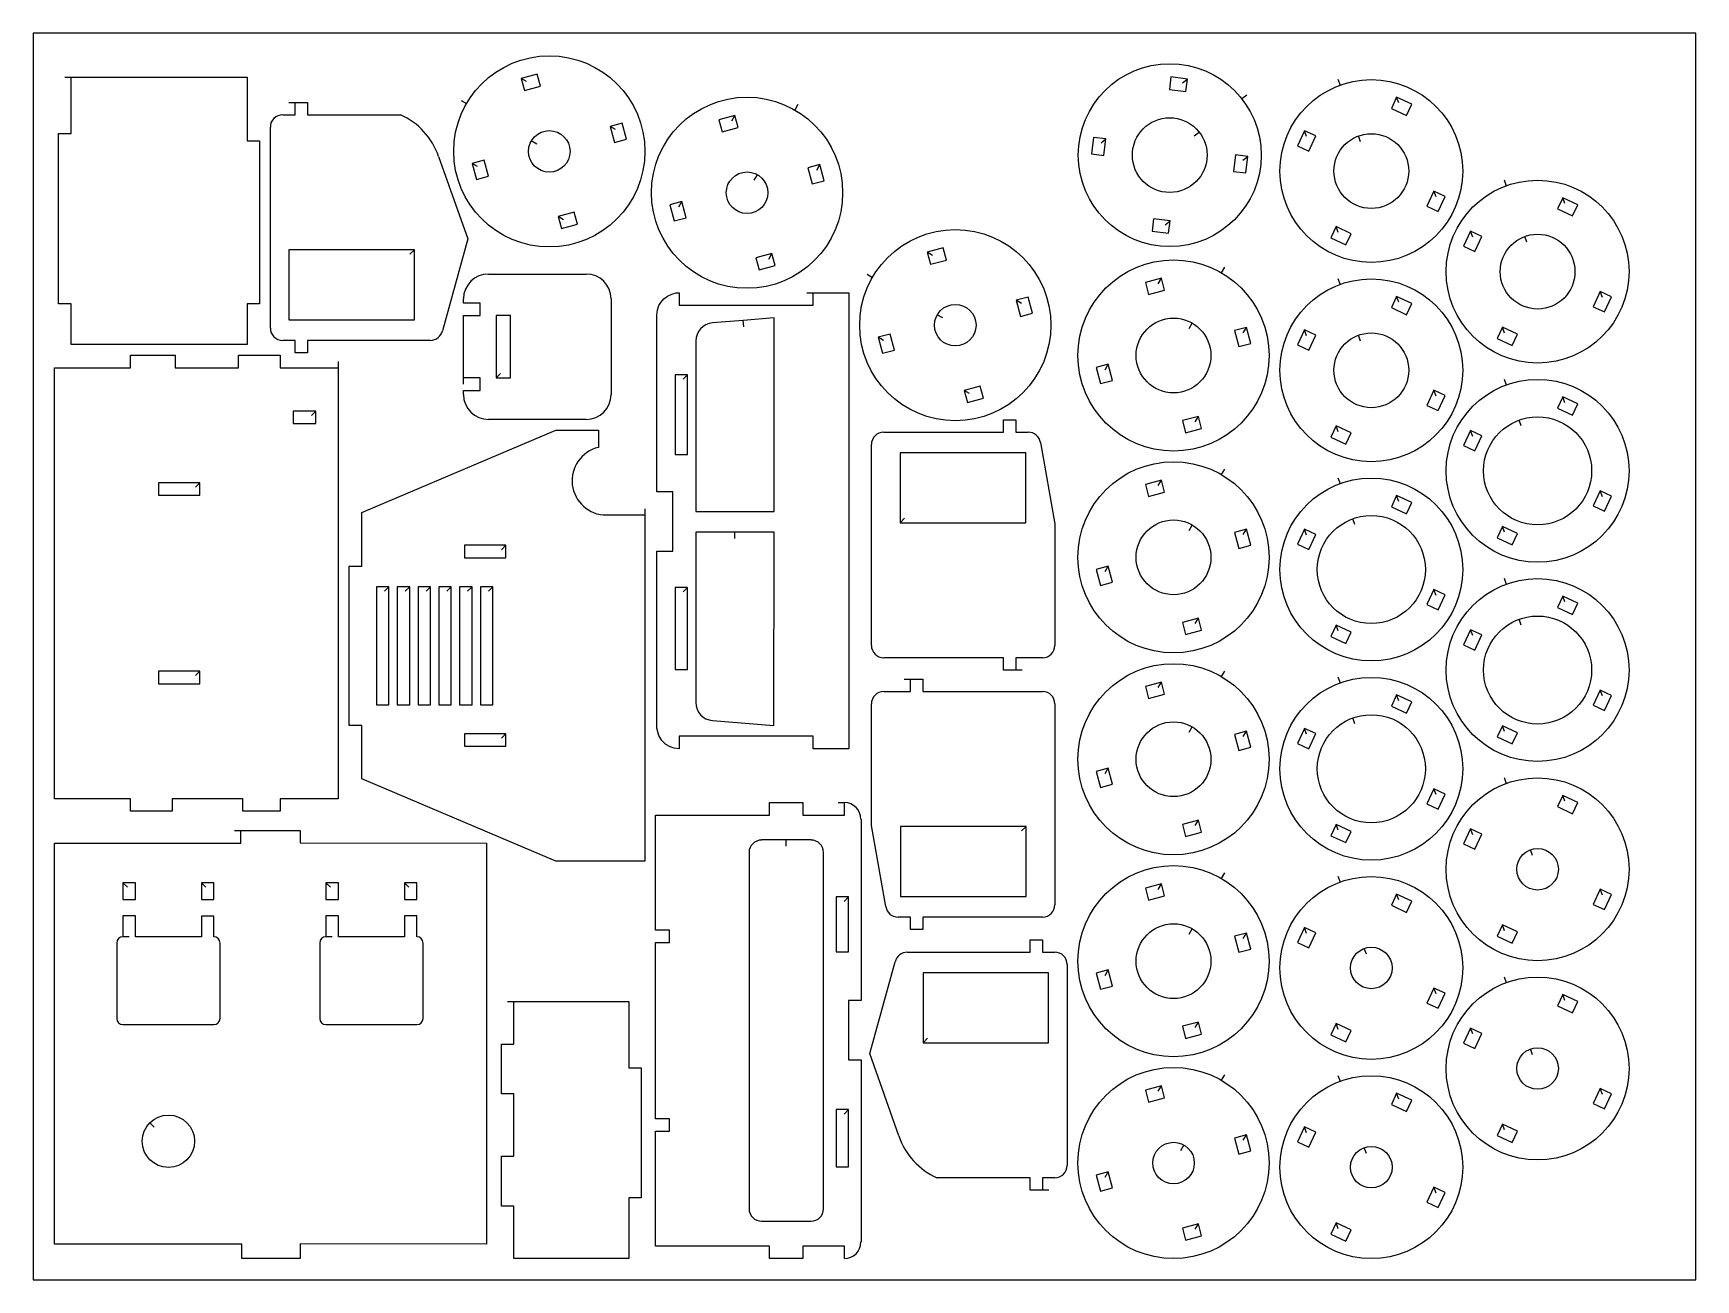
# Model space of a CAD drawing. Extents: x 0 to 423, y 0 to 317.
import ezdxf

# ---------------------------------------------------------------- set-up
doc = ezdxf.new("R2010")
doc.units = 0
doc.header["$MEASUREMENT"] = 0
doc.layers.add('01', color=5, linetype='Continuous')
doc.layers.add('DEFAULT', color=7, linetype='Continuous')

msp = doc.modelspace()

# ---------------------------------------------------------------- linework, layer by layer
at = {"layer": '01'}
msp.add_lwpolyline([(0, 0), (423.28, 0), (423.28, 317.46), (0, 317.46)], close=True, dxfattribs=at)
at = {"layer": 'DEFAULT'}
for p, q in [((8.03, 306.29), (9.62, 306.29)), ((9.62, 306.29), (54.46, 306.29)), ((9.62, 291.89), (9.62, 306.29)), ((54.46, 306.29), (54.46, 290.05)), ((128.31, 307.03), (124.22, 305.94)), ((125.59, 305.14), (124.22, 305.94)), ((124.22, 305.94), (125.04, 302.87)), ((129.13, 303.97), (128.31, 307.03)), ((289.67, 306.32), (289.28, 303.17)), ((293.87, 305.8), (289.67, 306.32)), ((292.62, 304.82), (293.87, 305.8)), ((293.48, 302.65), (293.87, 305.8)), ((332.17, 305.73), (332.72, 304.24)), ((125.04, 302.87), (129.13, 303.97)), ((289.28, 303.17), (293.48, 302.65)), ((308.95, 301.73), (307.7, 300.75)), ((347.12, 301.19), (345.78, 298.31)), ((347.67, 299.7), (347.12, 301.19)), ((350.96, 299.4), (347.12, 301.19)), ((63.51, 296.69), (66.66, 296.69)), ((65.07, 299.84), (66.66, 299.84)), ((66.66, 299.84), (69.8, 299.84)), ((66.66, 296.69), (66.66, 299.84)), ((69.8, 299.84), (69.8, 296.69)), ((69.8, 296.69), (93.53, 296.69)), ((108.93, 300.33), (110.31, 299.54)), ((178.66, 296.5), (174.57, 295.4)), ((177.87, 295.12), (178.66, 296.5)), ((179.48, 293.43), (178.66, 296.5)), ((194.7, 299.29), (193.91, 297.91)), ((345.78, 298.31), (349.62, 296.52)), ((349.62, 296.52), (350.96, 299.4)), ((60.37, 242.39), (60.37, 293.55)), ((149.95, 294.54), (146.89, 293.71)), ((148.26, 292.92), (146.89, 293.71)), ((146.89, 293.71), (147.98, 289.63)), ((151.05, 290.45), (149.95, 294.54)), ((174.57, 295.4), (175.39, 292.34)), ((175.39, 292.34), (179.48, 293.43)), ((295.61, 291.31), (296.86, 292.28)), ((323.64, 292.64), (321.85, 288.8)), ((324.18, 291.15), (323.64, 292.64)), ((326.52, 291.3), (323.64, 292.64)), ((6.44, 248.53), (6.44, 291.89)), ((6.44, 291.89), (9.62, 291.89)), ((54.46, 290.05), (57.63, 290.05)), ((57.63, 290.05), (57.63, 248.53)), ((128.18, 289.22), (126.8, 290.02)), ((147.98, 289.63), (151.05, 290.45)), ((269.97, 290.93), (269.46, 286.73)), ((273.12, 290.54), (269.97, 290.93)), ((271.87, 289.57), (273.12, 290.54)), ((272.61, 286.34), (273.12, 290.54)), ((321.85, 288.8), (324.73, 287.46)), ((324.73, 287.46), (326.52, 291.3)), ((337.96, 289.82), (337.42, 291.31)), ((103.22, 286.06), (110.61, 265.06)), ((114.79, 285.11), (111.72, 284.29)), ((113.1, 283.5), (111.72, 284.29)), ((111.72, 284.29), (112.82, 280.2)), ((115.89, 281.03), (114.79, 285.11)), ((200.31, 284), (197.24, 283.18)), ((199.51, 282.63), (200.31, 284)), ((201.4, 279.91), (200.31, 284)), ((269.46, 286.73), (272.61, 286.34)), ((306.1, 286.5), (305.59, 282.29)), ((309.25, 286.11), (306.1, 286.5)), ((308, 285.13), (309.25, 286.11)), ((308.74, 281.91), (309.25, 286.11)), ((112.82, 280.2), (115.89, 281.03)), ((183.59, 280.04), (184.38, 281.42)), ((197.24, 283.18), (198.33, 279.09)), ((198.33, 279.09), (201.4, 279.91)), ((305.59, 282.29), (308.74, 281.91)), ((374.5, 280.12), (375.04, 278.63)), ((356.63, 277.26), (354.84, 273.42)), ((357.17, 275.76), (356.63, 277.26)), ((359.51, 275.91), (356.63, 277.26)), ((357.72, 272.08), (359.51, 275.91)), ((389.45, 275.58), (388.11, 272.7)), ((389.99, 274.09), (389.45, 275.58)), ((393.29, 273.79), (389.45, 275.58)), ((137.73, 271.87), (133.64, 270.77)), ((138.55, 268.8), (137.73, 271.87)), ((165.14, 274.58), (162.08, 273.76)), ((162.08, 273.76), (163.17, 269.67)), ((164.35, 273.21), (165.14, 274.58)), ((166.24, 270.49), (165.14, 274.58)), ((354.84, 273.42), (357.72, 272.08)), ((388.11, 272.7), (391.94, 270.92)), ((391.94, 270.92), (393.29, 273.79)), ((135.02, 269.98), (133.64, 270.77)), ((133.64, 270.77), (134.46, 267.71)), ((134.46, 267.71), (138.55, 268.8)), ((163.17, 269.67), (166.24, 270.49)), ((285.23, 270.19), (284.84, 267.04)), ((284.84, 267.04), (289.04, 266.52)), ((289.43, 269.67), (285.23, 270.19)), ((288.18, 268.69), (289.43, 269.67)), ((289.04, 266.52), (289.43, 269.67)), ((331.74, 268.2), (330.4, 265.32)), ((332.28, 266.7), (331.74, 268.2)), ((335.57, 266.41), (331.74, 268.2)), ((365.97, 267.03), (364.18, 263.2)), ((366.51, 265.54), (365.97, 267.03)), ((368.84, 265.69), (365.97, 267.03)), ((110.61, 265.06), (104.17, 241.67)), ((231.68, 262.77), (227.59, 261.67)), ((232.5, 259.7), (231.68, 262.77)), ((330.4, 265.32), (334.23, 263.53)), ((334.23, 263.53), (335.57, 266.41)), ((364.18, 263.2), (367.05, 261.86)), ((367.05, 261.86), (368.84, 265.69)), ((380.29, 264.21), (379.75, 265.7)), ((97.04, 262.29), (65.09, 262.29)), ((65.09, 262.29), (65.09, 244.48)), ((95.92, 261.17), (97.04, 262.29)), ((97.04, 244.48), (97.04, 262.29)), ((188.08, 261.34), (183.99, 260.24)), ((183.99, 260.24), (184.82, 257.17)), ((184.82, 257.17), (188.9, 258.27)), ((187.29, 259.96), (188.08, 261.34)), ((188.9, 258.27), (188.08, 261.34)), ((228.96, 260.88), (227.59, 261.67)), ((227.59, 261.67), (228.41, 258.61)), ((228.41, 258.61), (232.5, 259.7)), ((115.88, 256.13), (140.75, 256.13)), ((212.3, 256.07), (213.68, 255.28)), ((287.24, 255.06), (283.15, 253.96)), ((286.45, 253.68), (287.24, 255.06)), ((288.06, 251.99), (287.24, 255.06)), ((303.28, 257.85), (302.49, 256.47)), ((332.17, 254.99), (332.72, 253.5)), ((109.53, 248.73), (109.53, 249.79)), ((147.1, 249.79), (147.1, 225.45)), ((159.76, 248.91), (160.52, 249.79)), ((160.52, 249.79), (161.49, 250.53)), ((161.49, 250.53), (162.55, 251.03)), ((162.55, 251.03), (163.7, 251.31)), ((163.7, 251.31), (164.45, 251.36)), ((164.45, 251.36), (164.45, 248.18)), ((196.95, 251.32), (198.53, 251.32)), ((198.53, 251.32), (207.68, 251.32)), ((198.53, 248.18), (198.53, 251.32)), ((207.68, 251.32), (207.68, 135.19)), ((253.32, 250.27), (250.25, 249.45)), ((254.41, 246.19), (253.32, 250.27)), ((283.15, 253.96), (283.97, 250.89)), ((283.97, 250.89), (288.06, 251.99)), ((347.12, 250.45), (345.78, 247.57)), ((347.67, 248.96), (347.12, 250.45)), ((350.96, 248.66), (347.12, 250.45)), ((398.96, 251.65), (397.17, 247.81)), ((399.5, 250.16), (398.96, 251.65)), ((401.83, 250.31), (398.96, 251.65)), ((400.05, 246.47), (401.83, 250.31)), ((9.62, 248.53), (6.44, 248.53)), ((9.62, 238.19), (9.62, 248.53)), ((57.63, 248.53), (54.46, 248.53)), ((54.46, 248.53), (54.46, 238.19)), ((113.77, 248.73), (109.53, 248.73)), ((109.53, 229.68), (109.53, 245.55)), ((109.53, 245.55), (113.77, 245.55)), ((113.77, 245.55), (113.77, 248.73)), ((121.54, 245.55), (117.83, 245.55)), ((117.83, 245.55), (117.83, 229.68)), ((121.54, 229.68), (121.54, 245.55)), ((158.73, 245.63), (158.91, 247.05)), ((158.75, 200.7), (158.73, 245.63)), ((158.91, 247.05), (159.3, 248.12)), ((159.3, 248.12), (159.76, 248.91)), ((164.45, 248.18), (198.53, 248.18)), ((231.55, 244.96), (230.17, 245.75)), ((251.63, 248.66), (250.25, 249.45)), ((250.25, 249.45), (251.35, 245.36)), ((251.35, 245.36), (254.41, 246.19)), ((345.78, 247.57), (349.62, 245.78)), ((349.62, 245.78), (350.96, 248.66)), ((397.17, 247.81), (400.05, 246.47)), ((65.09, 244.48), (97.04, 244.48)), ((180.77, 244.31), (172.93, 243.67)), ((188.62, 244.96), (180.77, 244.31)), ((180.9, 242.73), (180.77, 244.31)), ((188.62, 195.69), (188.62, 244.96)), ((294.28, 242.27), (295.08, 243.64)), ((308.88, 242.56), (305.82, 241.74)), ((305.82, 241.74), (306.91, 237.65)), ((308.09, 241.18), (308.88, 242.56)), ((309.98, 238.47), (308.88, 242.56)), ((323.64, 241.9), (321.85, 238.07)), ((324.18, 240.41), (323.64, 241.9)), ((326.51, 240.56), (323.64, 241.9)), ((374.07, 242.59), (372.72, 239.71)), ((374.61, 241.1), (374.07, 242.59)), ((377.9, 240.8), (374.07, 242.59)), ((54.46, 238.19), (9.62, 238.19)), ((66.66, 239.25), (63.51, 239.25)), ((66.66, 236.1), (66.66, 239.25)), ((101.11, 239.25), (69.8, 239.25)), ((69.8, 239.25), (69.8, 236.1)), ((168.69, 239.07), (168.69, 195.69)), ((218.16, 240.85), (215.09, 240.03)), ((216.47, 239.24), (215.09, 240.03)), ((215.09, 240.03), (216.19, 235.94)), ((219.25, 236.76), (218.16, 240.85)), ((306.91, 237.65), (309.98, 238.47)), ((321.85, 238.07), (324.73, 236.72)), ((324.73, 236.72), (326.51, 240.56)), ((337.96, 239.08), (337.42, 240.57)), ((372.72, 239.71), (376.56, 237.92)), ((376.56, 237.92), (377.9, 240.8)), ((24.76, 232.28), (24.76, 235.45)), ((24.76, 235.45), (36.1, 235.45)), ((36.1, 235.45), (36.1, 232.28)), ((52.25, 232.28), (52.25, 235.45)), ((52.25, 235.45), (62.86, 235.45)), ((62.86, 235.45), (62.86, 232.28)), ((69.8, 236.1), (66.66, 236.1)), ((77.67, 233.86), (77.67, 232.28)), ((216.19, 235.94), (219.25, 236.76)), ((273.72, 233.14), (270.65, 232.32)), ((272.93, 231.76), (273.72, 233.14)), ((274.82, 229.05), (273.72, 233.14)), ((5.39, 122.49), (5.39, 232.28)), ((5.39, 232.28), (24.76, 232.28)), ((36.1, 232.28), (52.25, 232.28)), ((62.86, 232.28), (77.67, 232.28)), ((77.67, 232.28), (77.67, 122.49)), ((109.53, 228.09), (109.53, 229.68)), ((113.77, 229.68), (109.53, 229.68)), ((113.77, 226.51), (113.77, 229.68)), ((118.95, 230.8), (117.83, 229.68)), ((117.83, 229.68), (121.54, 229.68)), ((166.57, 230.47), (163.4, 230.47)), ((163.4, 230.47), (163.4, 210.16)), ((165.45, 229.34), (166.57, 230.47)), ((166.57, 210.16), (166.57, 230.47)), ((270.65, 232.32), (271.75, 228.23)), ((271.75, 228.23), (274.82, 229.05)), ((374.5, 229.38), (375.04, 227.89)), ((109.53, 225.45), (109.53, 226.51)), ((109.53, 226.51), (113.77, 226.51)), ((241.1, 227.61), (237.01, 226.51)), ((238.38, 225.72), (237.01, 226.51)), ((237.01, 226.51), (237.83, 223.45)), ((237.83, 223.45), (241.92, 224.54)), ((241.92, 224.54), (241.1, 227.61)), ((356.63, 226.52), (354.84, 222.68)), ((357.17, 225.03), (356.63, 226.52)), ((359.51, 225.18), (356.63, 226.52)), ((357.72, 221.34), (359.51, 225.18)), ((389.45, 224.84), (388.11, 221.97)), ((389.99, 223.35), (389.45, 224.84)), ((393.29, 223.05), (389.45, 224.84)), ((71.93, 221.21), (66.18, 221.21)), ((66.18, 221.21), (66.18, 218.03)), ((70.81, 220.09), (71.93, 221.21)), ((71.93, 218.03), (71.93, 221.21)), ((354.84, 222.68), (357.72, 221.34)), ((388.11, 221.97), (391.94, 220.18)), ((391.94, 220.18), (393.29, 223.05)), ((66.18, 218.03), (71.93, 218.03)), ((83.7, 195.37), (133.06, 216.36)), ((140.75, 219.1), (115.88, 219.1)), ((133.06, 216.36), (143.88, 216.36)), ((143.88, 216.36), (143.88, 211.99)), ((247.05, 215.86), (247.05, 219)), ((247.05, 219), (250.19, 219)), ((250.19, 219), (250.19, 215.86)), ((296.66, 219.89), (292.57, 218.8)), ((292.57, 218.8), (293.39, 215.73)), ((293.39, 215.73), (297.48, 216.83)), ((295.87, 218.52), (296.66, 219.89)), ((297.48, 216.83), (296.66, 219.89)), ((331.74, 217.46), (330.4, 214.58)), ((332.28, 215.97), (331.74, 217.46)), ((335.57, 215.67), (331.74, 217.46)), ((365.97, 216.3), (364.18, 212.46)), ((366.51, 214.8), (365.97, 216.3)), ((368.84, 214.95), (365.97, 216.3)), ((378.84, 217.45), (378.3, 218.94)), ((213.39, 161.55), (213.39, 212.72)), ((216.52, 215.86), (247.05, 215.86)), ((250.19, 215.86), (253.33, 215.86)), ((256.44, 213.19), (260.11, 192.49)), ((330.4, 214.58), (334.23, 212.79)), ((334.23, 212.79), (335.57, 215.67)), ((364.18, 212.46), (367.05, 211.12)), ((367.05, 211.12), (368.84, 214.95)), ((163.4, 210.16), (166.57, 210.16)), ((252.68, 210.62), (220.73, 210.62)), ((220.73, 210.62), (220.73, 192.81)), ((252.68, 192.81), (252.68, 210.62)), ((287.24, 203.64), (283.15, 202.54)), ((286.45, 202.26), (287.24, 203.64)), ((288.06, 200.57), (287.24, 203.64)), ((303.28, 206.43), (302.49, 205.05)), ((332.17, 204.25), (332.72, 202.76)), ((42.43, 202.99), (31.9, 202.99)), ((31.9, 202.99), (31.9, 199.81)), ((31.9, 199.81), (42.43, 199.81)), ((41.31, 201.86), (42.43, 202.99)), ((42.43, 199.81), (42.43, 202.99)), ((162.84, 200.7), (158.75, 200.7)), ((162.84, 185.59), (162.84, 200.7)), ((283.15, 202.54), (283.97, 199.48)), ((283.97, 199.48), (288.06, 200.57)), ((347.12, 199.71), (345.78, 196.83)), ((347.67, 198.22), (347.12, 199.71)), ((350.96, 197.92), (347.12, 199.71)), ((398.96, 200.91), (397.17, 197.08)), ((399.5, 199.42), (398.96, 200.91)), ((401.83, 199.57), (398.96, 200.91)), ((400.05, 195.73), (401.83, 199.57)), ((83.7, 181.75), (83.7, 195.37)), ((145.92, 194.78), (155.7, 194.78)), ((155.7, 196.37), (155.7, 194.78)), ((155.7, 194.78), (155.7, 106.57)), ((168.69, 195.69), (188.62, 195.69)), ((345.78, 196.83), (349.62, 195.05)), ((349.62, 195.05), (350.96, 197.92)), ((397.17, 197.08), (400.05, 195.73)), ((221.85, 193.93), (220.73, 192.81)), ((220.73, 192.81), (252.68, 192.81)), ((260.11, 192.49), (260.11, 161.55)), ((294.28, 190.85), (295.08, 192.22)), ((308.88, 191.14), (305.82, 190.32)), ((308.09, 189.77), (308.88, 191.14)), ((309.98, 187.05), (308.88, 191.14)), ((323.64, 191.16), (321.85, 187.33)), ((324.18, 189.67), (323.64, 191.16)), ((326.51, 189.82), (323.64, 191.16)), ((336.52, 192.32), (335.97, 193.81)), ((374.07, 191.85), (372.72, 188.97)), ((374.61, 190.36), (374.07, 191.85)), ((377.9, 190.06), (374.07, 191.85)), ((120.36, 187.05), (109.78, 187.05)), ((109.78, 187.05), (109.78, 183.88)), ((119.24, 185.93), (120.36, 187.05)), ((120.36, 183.88), (120.36, 187.05)), ((168.7, 190.4), (168.69, 147.02)), ((178.66, 190.4), (168.7, 190.4)), ((178.66, 188.81), (178.66, 190.4)), ((188.62, 190.4), (178.66, 190.4)), ((188.53, 141.13), (188.62, 190.4)), ((305.82, 190.32), (306.91, 186.23)), ((306.91, 186.23), (309.98, 187.05)), ((321.85, 187.33), (324.73, 185.99)), ((324.73, 185.99), (326.51, 189.82)), ((372.72, 188.97), (376.56, 187.19)), ((376.56, 187.19), (377.9, 190.06)), ((109.78, 183.88), (120.36, 183.88)), ((158.75, 140.45), (158.75, 185.59)), ((158.75, 185.59), (162.84, 185.59)), ((80.41, 141.18), (80.41, 181.75)), ((80.41, 181.75), (83.7, 181.75)), ((273.72, 181.72), (270.65, 180.9)), ((270.65, 180.9), (271.75, 176.81)), ((272.93, 180.35), (273.72, 181.72)), ((274.82, 177.63), (273.72, 181.72)), ((374.5, 178.64), (375.04, 177.15)), ((90.55, 176.49), (87.38, 176.49)), ((87.38, 176.49), (87.38, 146.44)), ((89.43, 175.37), (90.55, 176.49)), ((90.55, 146.42), (90.55, 176.49)), ((95.84, 176.49), (92.67, 176.49)), ((92.67, 176.49), (92.67, 146.42)), ((94.72, 175.37), (95.84, 176.49)), ((95.84, 146.42), (95.84, 176.49)), ((101.14, 176.49), (97.96, 176.49)), ((97.96, 176.49), (97.96, 146.42)), ((100.01, 175.37), (101.14, 176.49)), ((101.14, 146.42), (101.14, 176.49)), ((106.43, 176.49), (103.25, 176.49)), ((103.25, 176.49), (103.25, 146.42)), ((105.3, 175.37), (106.43, 176.49)), ((106.43, 146.42), (106.43, 176.49)), ((111.72, 176.49), (108.54, 176.49)), ((108.54, 176.49), (108.54, 146.44)), ((110.6, 175.37), (111.72, 176.49)), ((111.72, 146.42), (111.72, 176.49)), ((117.01, 176.49), (113.83, 176.49)), ((113.83, 176.49), (113.83, 146.44)), ((115.89, 175.37), (117.01, 176.49)), ((117.01, 146.42), (117.01, 176.49)), ((166.57, 176.3), (163.4, 176.3)), ((163.4, 176.3), (163.4, 155.41)), ((165.45, 175.18), (166.57, 176.3)), ((166.57, 155.41), (166.57, 176.3)), ((271.75, 176.81), (274.82, 177.63)), ((356.63, 175.78), (354.84, 171.94)), ((357.17, 174.29), (356.63, 175.78)), ((359.51, 174.44), (356.63, 175.78)), ((357.72, 170.6), (359.51, 174.44)), ((389.45, 174.11), (388.11, 171.23)), ((389.99, 172.61), (389.45, 174.11)), ((393.29, 172.32), (389.45, 174.11)), ((354.84, 171.94), (357.72, 170.6)), ((388.11, 171.23), (391.94, 169.44)), ((391.94, 169.44), (393.29, 172.32)), ((296.66, 168.48), (292.57, 167.38)), ((292.57, 167.38), (293.39, 164.31)), ((293.39, 164.31), (297.48, 165.41)), ((295.87, 167.1), (296.66, 168.48)), ((297.48, 165.41), (296.66, 168.48)), ((331.74, 166.72), (330.4, 163.84)), ((332.28, 165.23), (331.74, 166.72)), ((335.57, 164.93), (331.74, 166.72)), ((365.97, 165.56), (364.18, 161.72)), ((366.51, 164.07), (365.97, 165.56)), ((368.84, 164.22), (365.97, 165.56)), ((378.84, 166.71), (378.3, 168.2)), ((330.4, 163.84), (334.23, 162.05)), ((334.23, 162.05), (335.57, 164.93)), ((364.18, 161.72), (367.05, 160.38)), ((367.05, 160.38), (368.84, 164.22)), ((247.05, 158.41), (216.54, 158.41)), ((247.05, 155.27), (247.05, 158.41)), ((256.97, 158.41), (250.19, 158.41)), ((250.19, 158.41), (250.19, 155.27)), ((42.43, 154.97), (31.9, 154.97)), ((31.9, 154.97), (31.9, 151.8)), ((41.31, 153.85), (42.43, 154.97)), ((42.43, 151.8), (42.43, 154.97)), ((163.4, 155.41), (166.57, 155.41)), ((221.72, 152.96), (223.31, 152.96)), ((223.31, 152.96), (226.45, 152.96)), ((223.31, 149.81), (223.31, 152.96)), ((226.45, 152.96), (226.45, 149.81)), ((250.19, 155.27), (247.05, 155.27)), ((251.78, 155.27), (250.19, 155.27)), ((303.28, 155.01), (302.49, 153.64)), ((332.17, 153.51), (332.72, 152.02)), ((31.9, 151.8), (42.43, 151.8)), ((216.54, 149.81), (223.31, 149.81)), ((226.45, 149.81), (256.97, 149.81)), ((287.24, 152.22), (283.15, 151.13)), ((283.15, 151.13), (283.97, 148.06)), ((283.97, 148.06), (288.06, 149.16)), ((286.45, 150.85), (287.24, 152.22)), ((288.06, 149.16), (287.24, 152.22)), ((347.12, 148.97), (345.78, 146.1)), ((347.66, 147.48), (347.12, 148.97)), ((350.96, 147.18), (347.12, 148.97)), ((398.96, 150.17), (397.17, 146.34)), ((399.5, 148.68), (398.96, 150.17)), ((401.83, 148.83), (398.96, 150.17)), ((400.05, 145), (401.83, 148.83)), ((87.38, 146.44), (90.55, 146.42)), ((92.67, 146.42), (95.84, 146.42)), ((97.96, 146.42), (101.14, 146.42)), ((103.25, 146.42), (106.43, 146.42)), ((108.54, 146.44), (111.72, 146.42)), ((113.83, 146.44), (117.01, 146.42)), ((213.39, 115.73), (213.39, 146.67)), ((260.11, 146.67), (260.11, 95.51)), ((345.78, 146.1), (349.62, 144.31)), ((349.62, 144.31), (350.96, 147.18)), ((397.17, 146.34), (400.05, 145)), ((83.7, 141.18), (80.41, 141.18)), ((83.7, 127.56), (83.7, 141.18)), ((159.24, 138.6), (158.75, 140.45)), ((172.93, 142.41), (188.53, 141.13)), ((294.28, 139.43), (295.08, 140.81)), ((308.88, 139.73), (305.82, 138.9)), ((308.09, 138.35), (308.88, 139.73)), ((309.98, 135.64), (308.88, 139.73)), ((323.64, 140.43), (321.85, 136.59)), ((324.18, 138.93), (323.64, 140.43)), ((326.51, 139.08), (323.64, 140.43)), ((336.52, 141.58), (335.97, 143.07)), ((374.07, 141.11), (372.72, 138.24)), ((374.61, 139.62), (374.07, 141.11)), ((377.9, 139.33), (374.07, 141.11)), ((120.36, 139.05), (109.78, 139.05)), ((109.78, 139.05), (109.78, 135.88)), ((109.78, 135.88), (120.36, 135.88)), ((119.24, 137.93), (120.36, 139.05)), ((120.36, 135.88), (120.36, 139.05)), ((160.01, 137.34), (159.24, 138.6)), ((161.08, 136.33), (160.01, 137.34)), ((162.19, 135.7), (161.08, 136.33)), ((163.22, 135.36), (162.19, 135.7)), ((198.53, 138.4), (164.45, 138.4)), ((164.45, 138.4), (164.45, 135.23)), ((198.53, 135.19), (198.53, 138.4)), ((305.82, 138.9), (306.91, 134.82)), ((306.91, 134.82), (309.98, 135.64)), ((321.85, 136.59), (324.73, 135.25)), ((324.73, 135.25), (326.51, 139.08)), ((372.72, 138.24), (376.56, 136.45)), ((376.56, 136.45), (377.9, 139.33)), ((164.45, 135.23), (163.22, 135.36)), ((207.68, 135.19), (198.53, 135.19)), ((133.06, 106.57), (83.7, 127.56)), ((273.72, 130.3), (270.65, 129.48)), ((270.65, 129.48), (271.75, 125.39)), ((272.93, 128.93), (273.72, 130.3)), ((274.82, 126.22), (273.72, 130.3)), ((374.5, 127.91), (375.04, 126.41)), ((271.75, 125.39), (274.82, 126.22)), ((356.63, 125.04), (354.84, 121.21)), ((357.17, 123.55), (356.63, 125.04)), ((359.51, 123.7), (356.63, 125.04)), ((357.72, 119.86), (359.51, 123.7)), ((389.45, 123.37), (388.11, 120.49)), ((389.99, 121.88), (389.45, 123.37)), ((393.29, 121.58), (389.45, 123.37)), ((24.76, 122.49), (5.39, 122.49)), ((24.76, 119.31), (24.76, 122.49)), ((35.36, 119.31), (24.76, 119.31)), ((53.33, 122.49), (35.36, 122.49)), ((35.36, 122.49), (35.36, 119.31)), ((53.33, 119.31), (53.33, 122.49)), ((62.86, 119.31), (53.33, 119.31)), ((77.67, 122.49), (62.86, 122.49)), ((62.86, 122.49), (62.86, 119.31)), ((187.46, 118.35), (187.46, 121.52)), ((187.46, 121.52), (195.93, 121.52)), ((195.93, 121.52), (195.93, 118.35)), ((204.92, 121.52), (206.51, 121.52)), ((206.51, 118.35), (206.51, 121.52)), ((354.84, 121.21), (357.72, 119.86)), ((388.11, 120.49), (391.94, 118.7)), ((391.94, 118.7), (393.29, 121.58)), ((51.24, 114.38), (52.83, 114.38)), ((52.83, 114.38), (67.94, 114.38)), ((52.84, 111.21), (52.83, 114.38)), ((67.94, 114.38), (67.93, 111.29)), ((158.44, 89.04), (158.44, 118.35)), ((158.44, 118.35), (187.46, 118.35)), ((195.93, 118.35), (206.51, 118.35)), ((210.75, 117.29), (210.75, 71.11)), ((217.06, 95.04), (213.39, 115.73)), ((252.78, 115.41), (220.82, 115.41)), ((220.82, 115.41), (220.82, 97.6)), ((251.65, 114.29), (252.78, 115.41)), ((252.78, 97.6), (252.78, 115.41)), ((296.66, 117.06), (292.57, 115.96)), ((292.57, 115.96), (293.39, 112.9)), ((295.87, 115.69), (296.66, 117.06)), ((297.48, 113.99), (296.66, 117.06)), ((331.74, 115.98), (330.4, 113.1)), ((332.28, 114.49), (331.74, 115.98)), ((335.57, 114.19), (331.74, 115.98)), ((365.97, 114.82), (364.18, 110.98)), ((366.51, 113.33), (365.97, 114.82)), ((368.84, 113.48), (365.97, 114.82)), ((5.39, 9.09), (5.39, 111.21)), ((5.39, 111.21), (52.84, 111.21)), ((67.93, 111.29), (115.39, 111.21)), ((115.39, 111.21), (115.39, 9.09)), ((191.73, 112), (185.42, 112)), ((191.73, 110.41), (191.73, 112)), ((198.05, 112), (191.73, 112)), ((293.39, 112.9), (297.48, 113.99)), ((330.4, 113.1), (334.23, 111.32)), ((334.23, 111.32), (335.57, 114.19)), ((364.18, 110.98), (367.05, 109.64)), ((367.05, 109.64), (368.84, 113.48)), ((155.7, 106.57), (133.06, 106.57)), ((182.25, 108.82), (182.25, 18.08)), ((201.22, 18.08), (201.22, 108.82)), ((381.74, 108.02), (381.2, 109.51)), ((303.28, 103.6), (302.49, 102.22)), ((332.17, 102.77), (332.71, 101.28)), ((23.96, 99.98), (22.84, 101.1)), ((22.84, 101.1), (22.84, 96.87)), ((26.01, 101.1), (22.84, 101.1)), ((26.01, 96.87), (26.01, 101.1)), ((43.93, 99.98), (42.8, 101.1)), ((42.8, 101.1), (42.8, 96.87)), ((45.98, 101.1), (42.8, 101.1)), ((45.98, 96.87), (45.98, 101.1)), ((75.66, 99.98), (74.53, 101.1)), ((74.53, 101.1), (74.53, 96.87)), ((77.71, 101.1), (74.53, 101.1)), ((77.71, 96.87), (77.71, 101.1)), ((95.62, 99.98), (94.5, 101.1)), ((94.5, 101.1), (94.5, 96.87)), ((97.68, 101.1), (94.5, 101.1)), ((97.68, 96.87), (97.68, 101.1)), ((207.57, 97.49), (204.4, 97.49)), ((204.4, 97.49), (204.4, 83.54)), ((206.45, 96.37), (207.57, 97.49)), ((207.57, 83.54), (207.57, 97.49)), ((220.82, 97.6), (252.78, 97.6)), ((287.24, 100.81), (283.15, 99.71)), ((283.15, 99.71), (283.97, 96.64)), ((283.97, 96.64), (288.06, 97.74)), ((286.45, 99.43), (287.24, 100.81)), ((288.06, 97.74), (287.24, 100.81)), ((347.12, 98.24), (345.78, 95.36)), ((347.66, 96.74), (347.12, 98.24)), ((350.96, 96.45), (347.12, 98.24)), ((398.96, 99.44), (397.17, 95.6)), ((399.5, 97.94), (398.96, 99.44)), ((401.83, 98.09), (398.96, 99.44)), ((400.05, 94.26), (401.83, 98.09)), ((22.84, 96.87), (26.01, 96.87)), ((42.8, 96.87), (45.98, 96.87)), ((74.53, 96.87), (77.71, 96.87)), ((94.5, 96.87), (97.68, 96.87)), ((345.78, 95.36), (349.62, 93.57)), ((349.62, 93.57), (350.96, 96.45)), ((397.17, 95.6), (400.05, 94.26)), ((26.01, 92.65), (22.84, 92.65)), ((22.84, 92.65), (22.84, 87.35)), ((26.01, 87.35), (26.01, 92.65)), ((45.98, 92.64), (42.8, 92.64)), ((42.8, 92.64), (42.8, 87.35)), ((45.98, 87.35), (45.98, 92.64)), ((77.71, 92.7), (74.53, 92.7)), ((74.53, 92.7), (74.53, 87.35)), ((77.71, 87.35), (77.71, 92.7)), ((97.68, 92.7), (94.5, 92.7)), ((94.5, 92.7), (94.5, 87.35)), ((97.68, 87.35), (97.68, 92.7)), ((161.99, 89.04), (158.44, 89.04)), ((161.99, 85.86), (161.99, 89.04)), ((223.31, 92.37), (220.17, 92.37)), ((223.31, 89.22), (223.31, 92.37)), ((226.45, 89.22), (223.31, 89.22)), ((256.98, 92.37), (226.45, 92.37)), ((226.45, 92.37), (226.45, 89.22)), ((294.28, 88.02), (295.08, 89.39)), ((323.64, 89.69), (321.85, 85.85)), ((324.18, 88.2), (323.64, 89.69)), ((326.51, 88.35), (323.64, 89.69)), ((374.07, 90.38), (372.72, 87.5)), ((374.61, 88.88), (374.07, 90.38)), ((377.9, 88.59), (374.07, 90.38)), ((21.25, 85.76), (21.25, 66.56)), ((24.42, 87.35), (22.84, 87.35)), ((42.8, 87.35), (26.01, 87.35)), ((47.57, 66.56), (47.57, 85.76)), ((72.95, 85.76), (72.95, 66.56)), ((76.12, 87.35), (74.53, 87.35)), ((94.5, 87.35), (77.71, 87.35)), ((99.26, 66.56), (99.26, 85.76)), ((158.44, 41.02), (158.44, 85.86)), ((158.44, 85.86), (161.99, 85.86)), ((253.81, 83.43), (253.81, 86.58)), ((253.81, 86.58), (256.95, 86.58)), ((256.95, 86.58), (256.95, 83.43)), ((308.88, 88.31), (305.82, 87.49)), ((305.82, 87.49), (306.91, 83.4)), ((308.09, 86.93), (308.88, 88.31)), ((309.98, 84.22), (308.88, 88.31)), ((321.85, 85.85), (324.73, 84.51)), ((324.73, 84.51), (326.51, 88.35)), ((372.72, 87.5), (376.56, 85.71)), ((376.56, 85.71), (377.9, 88.59)), ((204.4, 83.54), (207.57, 83.54)), ((213, 57.62), (219.44, 81)), ((222.5, 83.43), (253.81, 83.43)), ((256.95, 83.43), (260.09, 83.43)), ((306.91, 83.4), (309.98, 84.22)), ((339.41, 82.89), (338.87, 84.38)), ((258.52, 78.19), (226.57, 78.19)), ((226.57, 78.19), (226.57, 60.38)), ((258.52, 60.38), (258.52, 78.19)), ((263.24, 80.29), (263.24, 29.13)), ((273.72, 78.89), (270.65, 78.07)), ((270.65, 78.07), (271.75, 73.98)), ((272.93, 77.51), (273.72, 78.89)), ((274.82, 74.8), (273.72, 78.89)), ((374.5, 77.17), (375.04, 75.68)), ((271.75, 73.98), (274.82, 74.8)), ((356.63, 74.3), (354.84, 70.47)), ((357.17, 72.81), (356.63, 74.3)), ((359.51, 72.96), (356.63, 74.3)), ((357.72, 69.13), (359.51, 72.96)), ((389.45, 72.63), (388.11, 69.75)), ((389.99, 71.14), (389.45, 72.63)), ((393.29, 70.84), (389.45, 72.63)), ((120.77, 70.83), (122.36, 70.83)), ((122.36, 70.83), (151.65, 70.83)), ((122.36, 60.03), (122.36, 70.83)), ((151.65, 70.83), (151.65, 53.95)), ((210.75, 71.11), (207.57, 71.11)), ((207.57, 71.11), (207.57, 56.01)), ((354.84, 70.47), (357.72, 69.13)), ((388.11, 69.75), (391.94, 67.96)), ((391.94, 67.96), (393.29, 70.84)), ((22.84, 64.97), (45.98, 64.97)), ((74.53, 64.97), (97.68, 64.97)), ((296.66, 65.64), (292.57, 64.55)), ((292.57, 64.55), (293.39, 61.48)), ((295.87, 64.27), (296.66, 65.64)), ((297.48, 62.58), (296.66, 65.64)), ((331.74, 65.24), (330.4, 62.37)), ((332.28, 63.75), (331.74, 65.24)), ((335.57, 63.45), (331.74, 65.24)), ((365.97, 64.08), (364.18, 60.25)), ((366.51, 62.59), (365.97, 64.08)), ((368.84, 62.74), (365.97, 64.08)), ((119.18, 47.33), (119.18, 60.03)), ((119.18, 60.03), (122.36, 60.03)), ((227.69, 61.51), (226.57, 60.38)), ((226.57, 60.38), (258.52, 60.38)), ((293.39, 61.48), (297.48, 62.58)), ((330.4, 62.37), (334.23, 60.58)), ((334.23, 60.58), (335.57, 63.45)), ((364.18, 60.25), (367.05, 58.9)), ((367.05, 58.9), (368.84, 62.74)), ((207.57, 56.01), (210.75, 56.01)), ((210.75, 56.01), (210.75, 9.62)), ((220.39, 36.62), (213, 57.62)), ((381.74, 57.28), (381.2, 58.77)), ((151.65, 53.95), (154.82, 53.95)), ((154.82, 53.95), (154.82, 20.89)), ((303.28, 52.18), (302.49, 50.8)), ((332.17, 52.04), (332.71, 50.54)), ((122.36, 47.33), (119.18, 47.33)), ((122.36, 31.48), (122.36, 47.33)), ((287.24, 49.39), (283.15, 48.29)), ((283.15, 48.29), (283.97, 45.23)), ((286.45, 48.01), (287.24, 49.39)), ((288.06, 46.32), (287.24, 49.39)), ((347.12, 47.5), (345.78, 44.62)), ((347.66, 46.01), (347.12, 47.5)), ((350.96, 45.71), (347.12, 47.5)), ((398.96, 48.7), (397.17, 44.86)), ((399.5, 47.21), (398.96, 48.7)), ((401.83, 47.36), (398.96, 48.7)), ((400.05, 43.52), (401.83, 47.36)), ((207.57, 43.32), (204.4, 43.32)), ((204.4, 43.32), (204.4, 28.79)), ((206.45, 42.2), (207.57, 43.32)), ((207.57, 28.79), (207.57, 43.32)), ((283.97, 45.23), (288.06, 46.32)), ((345.78, 44.62), (349.62, 42.83)), ((349.62, 42.83), (350.96, 45.71)), ((397.17, 44.86), (400.05, 43.52)), ((30.81, 38.86), (29.69, 39.99)), ((161.99, 41.02), (158.44, 41.02)), ((161.99, 37.85), (161.99, 41.02)), ((323.64, 38.95), (321.85, 35.11)), ((324.18, 37.46), (323.64, 38.95)), ((326.51, 37.61), (323.64, 38.95)), ((374.07, 39.64), (372.72, 36.76)), ((374.61, 38.15), (374.07, 39.64)), ((377.9, 37.85), (374.07, 39.64)), ((158.44, 8.56), (158.44, 37.85)), ((158.44, 37.85), (161.99, 37.85)), ((292.17, 32.93), (292.96, 34.31)), ((308.88, 36.89), (305.82, 36.07)), ((305.82, 36.07), (306.91, 31.98)), ((308.09, 35.52), (308.88, 36.89)), ((309.98, 32.8), (308.88, 36.89)), ((321.85, 35.11), (324.73, 33.77)), ((324.73, 33.77), (326.51, 37.61)), ((372.72, 36.76), (376.56, 34.97)), ((376.56, 34.97), (377.9, 37.85)), ((119.18, 18.78), (119.18, 31.48)), ((119.18, 31.48), (122.36, 31.48)), ((306.91, 31.98), (309.98, 32.8)), ((339.41, 32.15), (338.87, 33.64)), ((204.4, 28.79), (207.57, 28.79)), ((253.81, 25.98), (230.08, 25.98)), ((253.81, 22.84), (253.81, 25.98)), ((260.09, 25.98), (256.95, 25.98)), ((256.95, 25.98), (256.95, 22.84)), ((273.72, 27.47), (270.65, 26.65)), ((270.65, 26.65), (271.75, 22.56)), ((272.93, 26.1), (273.72, 27.47)), ((274.82, 23.38), (273.72, 27.47)), ((256.95, 22.84), (253.81, 22.84)), ((258.54, 22.84), (256.95, 22.84)), ((271.75, 22.56), (274.82, 23.38)), ((356.63, 23.57), (354.84, 19.73)), ((357.17, 22.07), (356.63, 23.57)), ((359.51, 22.22), (356.63, 23.57)), ((357.72, 18.39), (359.51, 22.22)), ((122.36, 18.78), (119.18, 18.78)), ((122.36, 5.39), (122.36, 18.78)), ((154.82, 20.89), (151.65, 20.89)), ((151.65, 20.89), (151.65, 5.39)), ((354.84, 19.73), (357.72, 18.39)), ((185.42, 14.91), (198.05, 14.91)), ((296.66, 14.23), (292.57, 13.13)), ((292.57, 13.13), (293.39, 10.06)), ((295.87, 12.85), (296.66, 14.23)), ((297.48, 11.16), (296.66, 14.23)), ((331.74, 14.51), (330.4, 11.63)), ((332.28, 13.01), (331.74, 14.51)), ((335.57, 12.72), (331.74, 14.51)), ((334.23, 9.84), (335.57, 12.72)), ((53.1, 9.09), (5.39, 9.09)), ((53.1, 5.39), (53.1, 9.09)), ((115.39, 9.09), (67.94, 9.19)), ((67.94, 9.19), (67.94, 7.6)), ((187.46, 8.56), (158.44, 8.56)), ((187.46, 5.39), (187.46, 8.56)), ((206.51, 8.56), (195.93, 8.56)), ((195.93, 8.56), (195.93, 5.39)), ((206.51, 5.39), (206.51, 8.56)), ((293.39, 10.06), (297.48, 11.16)), ((330.4, 11.63), (334.23, 9.84)), ((67.94, 5.39), (53.1, 5.39)), ((67.94, 7.6), (67.94, 5.39)), ((151.65, 5.39), (122.36, 5.39)), ((195.93, 5.39), (187.46, 5.39))]:
    msp.add_line(p, q, dxfattribs=at)
for centre, radius in [((131.39, 287.37), 24.34), ((289.36, 286.42), 23.28), ((340.68, 282.36), 23.28), ((181.74, 276.84), 24.34), ((131.39, 287.37), 5.29), ((289.36, 286.42), 9.52), ((340.68, 282.36), 9.52), ((181.74, 276.84), 5.29), ((383.01, 256.75), 23.28), ((234.75, 243.11), 24.34), ((383.01, 256.75), 9.52), ((290.32, 235.39), 24.34), ((340.68, 231.62), 23.28), ((234.75, 243.11), 5.29), ((290.32, 235.39), 9.52), ((340.68, 231.62), 9.52), ((383.01, 206.01), 23.28), ((383.01, 206.01), 13.76), ((290.32, 183.98), 24.34), ((340.68, 180.88), 23.28), ((290.32, 183.98), 9.52), ((340.68, 180.88), 13.76), ((383.01, 155.28), 23.28), ((383.01, 155.28), 13.76), ((290.32, 132.56), 24.34), ((340.68, 130.14), 23.28), ((290.32, 132.56), 9.52), ((340.68, 130.14), 13.76), ((383.01, 104.54), 23.28), ((383.01, 104.54), 5.29), ((290.32, 81.14), 24.34), ((340.68, 79.41), 23.28), ((290.32, 81.14), 9.52), ((340.68, 79.41), 5.29), ((383.01, 53.8), 23.28), ((383.01, 53.8), 5.29), ((290.32, 29.73), 24.34), ((340.68, 28.67), 23.28), ((34.41, 35.27), 6.67), ((290.32, 29.73), 5.29), ((340.68, 28.67), 5.29)]:
    msp.add_circle(centre, radius, dxfattribs=at)
for centre, radius, start, end in [((63.51, 293.55), 3.14, 90, 180), ((86.14, 280.24), 18.04, 18.8434, 65.82), ((115.88, 249.79), 6.35, 90, 180), ((140.75, 249.79), 6.35, 0, 90), ((63.51, 242.39), 3.14, 180, 270), ((101.11, 242.39), 3.14, 270, 346.8666), ((173.3, 239.07), 4.62, 94.6883, 180), ((115.88, 225.45), 6.35, 180, 270), ((140.75, 225.45), 6.35, 270, 0), ((145.92, 203.5), 8.73, 103.4781, 270), ((216.54, 212.72), 3.14, 90.244, 180), ((253.33, 212.72), 3.14, 8.6612, 90), ((216.54, 161.55), 3.14, 180, 270), ((256.97, 161.55), 3.14, 270, 0), ((216.54, 146.67), 3.14, 90, 180), ((256.97, 146.67), 3.14, 0, 90), ((173.3, 147.01), 4.62, 179.979, 265.3117), ((206.51, 117.29), 4.23, 0, 90), ((185.42, 108.82), 3.17, 90, 180), ((198.05, 108.82), 3.17, 0, 90), ((220.17, 95.51), 3.14, 188.661, 270), ((256.97, 95.51), 3.14, 270.244, 0), ((22.84, 85.76), 1.59, 90, 180), ((45.98, 85.76), 1.59, 0, 90), ((74.53, 85.76), 1.59, 90, 180), ((97.68, 85.76), 1.59, 0, 90), ((222.5, 80.29), 3.14, 90, 166.8676), ((260.09, 80.29), 3.14, 0, 90), ((22.84, 66.56), 1.59, 180, 270), ((45.98, 66.56), 1.59, 270, 0), ((74.53, 66.56), 1.59, 180, 270), ((97.68, 66.56), 1.59, 270, 0), ((237.47, 42.44), 18.04, 198.8434, 245.82), ((260.09, 29.13), 3.14, 270, 0), ((185.42, 18.08), 3.17, 180, 270), ((198.05, 18.08), 3.17, 270, 0), ((206.51, 9.62), 4.23, 270, 0)]:
    msp.add_arc(centre, radius, start, end, dxfattribs=at)

doc.saveas('drawing.dxf')
